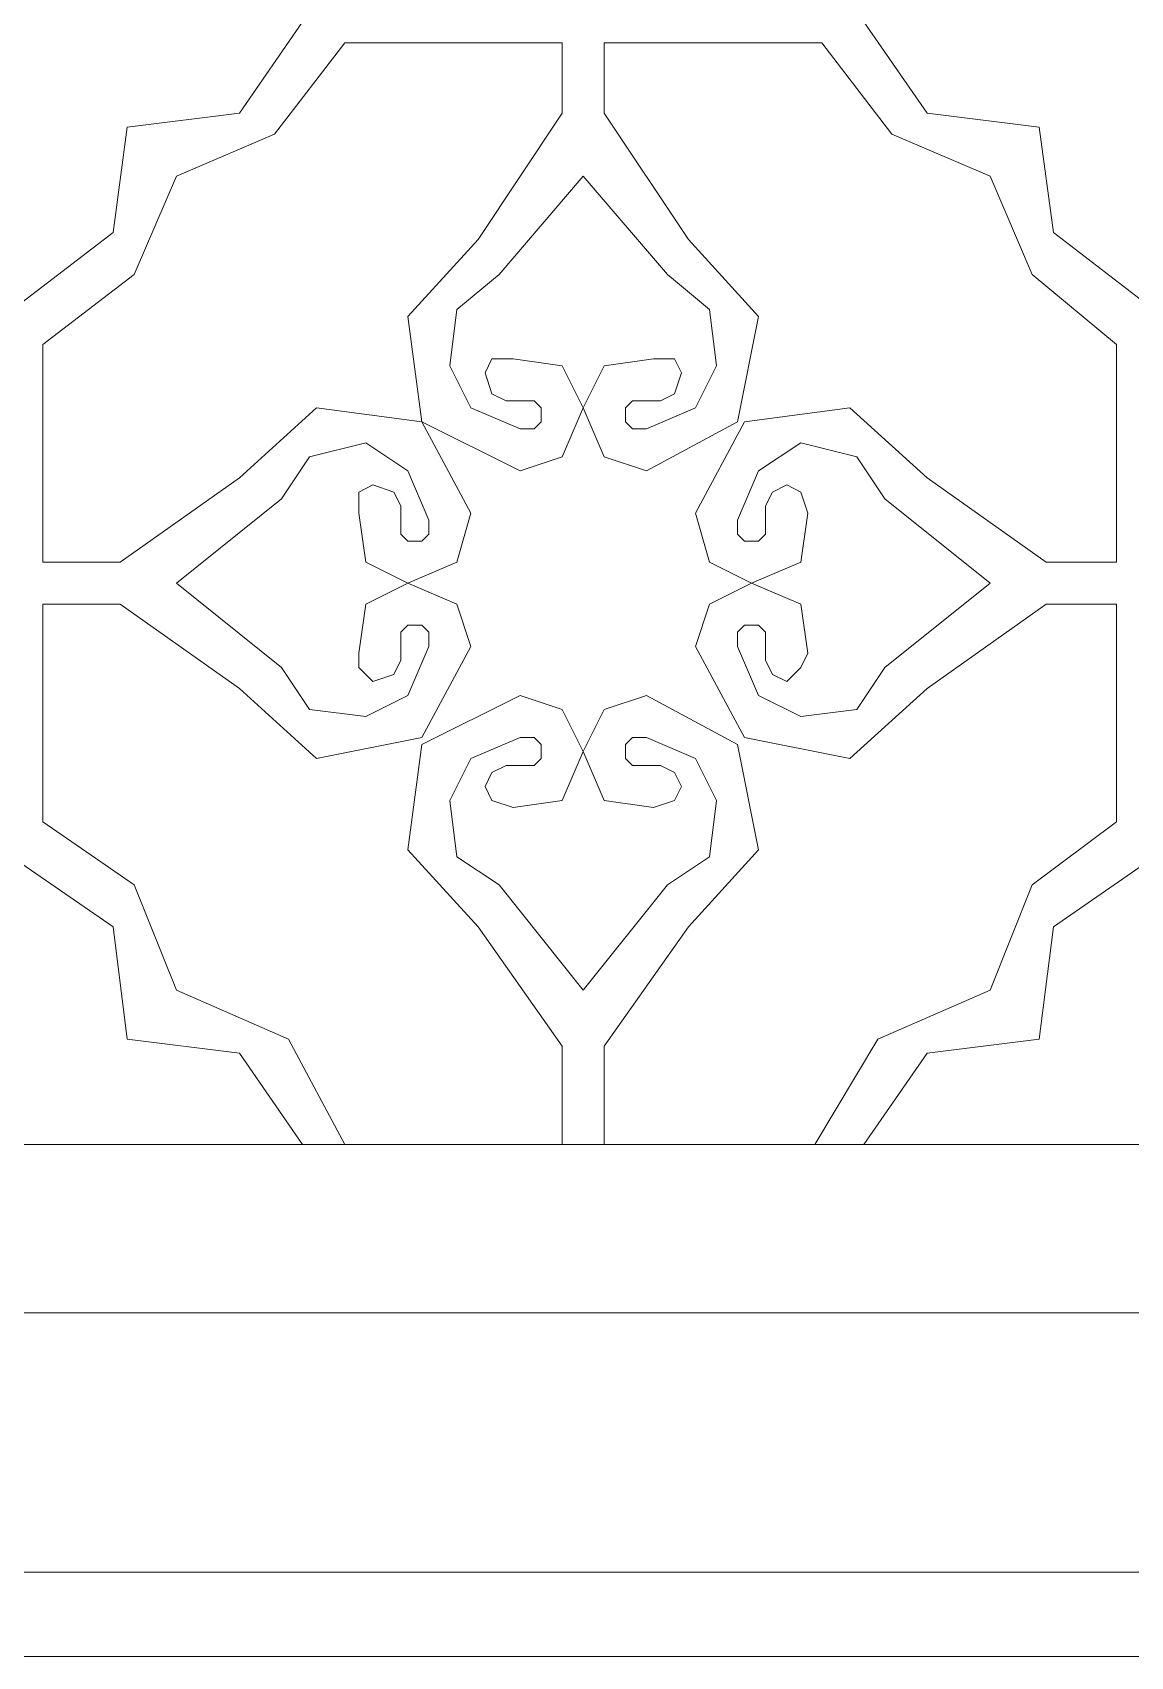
# Model space of a CAD drawing. Header units: centimetres. Extents: x -8.5 to 8.6, y -10.1 to 9.2.
# Drawn here: x -5.328 to -2.123, y -10.092 to -5.351 of the extents above; entities that cross this region are included whole.
import ezdxf

# ---------------------------------------------------------------- set-up
doc = ezdxf.new("R2010")
doc.units = ezdxf.units.CM
doc.header["$MEASUREMENT"] = 0
doc.layers.add('layer 1', color=7, linetype='Continuous')

msp = doc.modelspace()

# ---------------------------------------------------------------- linework, layer by layer
at = {"layer": 'layer 1', "color": 250, "lineweight": 0}
for points, knots in [([(-8.4921, 9.22005), (-8.4921, 9.22005), (8.56713, 9.22005), (8.56713, 9.22005), (8.56713, 9.22005), (8.56713, 9.22005), (8.56713, -10.09188), (8.56713, -10.09188), (8.56713, -10.09188), (8.56713, -10.09188), (-8.4921, -10.09188), (-8.4921, -10.09188), (-8.4921, -10.09188), (-8.4921, -10.09188), (-8.4921, 9.22005), (-8.4921, 9.22005)], [0, 0, 0, 0, 0.25, 0.25, 0.25, 0.25, 0.5, 0.5, 0.5, 0.5, 0.75, 0.75, 0.75, 0.75, 1, 1, 1, 1]), ([(-8.4921, 9.22005), (-8.4921, 9.22005), (8.56713, 9.22005), (8.56713, 9.22005), (8.56713, 9.22005), (8.56713, 9.22005), (8.56713, -10.09188), (8.56713, -10.09188), (8.56713, -10.09188), (8.56713, -10.09188), (-8.4921, -10.09188), (-8.4921, -10.09188), (-8.4921, -10.09188), (-8.4921, -10.09188), (-8.4921, 9.22005), (-8.4921, 9.22005)], [0, 0, 0, 0, 0.25, 0.25, 0.25, 0.25, 0.5, 0.5, 0.5, 0.5, 0.75, 0.75, 0.75, 0.75, 1, 1, 1, 1]), ([(-8.22578, 8.97452), (-8.22578, 8.97452), (8.32133, 8.97452), (8.32133, 8.97452), (8.32133, 8.97452), (8.32133, 8.97452), (8.32133, -9.84608), (8.32133, -9.84608), (8.32133, -9.84608), (8.32133, -9.84608), (-8.22578, -9.84608), (-8.22578, -9.84608), (-8.22578, -9.84608), (-8.22578, -9.84608), (-8.22578, 8.97452), (-8.22578, 8.97452)], [0, 0, 0, 0, 0.25, 0.25, 0.25, 0.25, 0.5, 0.5, 0.5, 0.5, 0.75, 0.75, 0.75, 0.75, 1, 1, 1, 1]), ([(-8.22578, 8.97452), (-8.22578, 8.97452), (8.32133, 8.97452), (8.32133, 8.97452), (8.32133, 8.97452), (8.32133, 8.97452), (8.32133, -9.84608), (8.32133, -9.84608), (8.32133, -9.84608), (8.32133, -9.84608), (-8.22578, -9.84608), (-8.22578, -9.84608), (-8.22578, -9.84608), (-8.22578, -9.84608), (-8.22578, 8.97452), (-8.22578, 8.97452)], [0, 0, 0, 0, 0.25, 0.25, 0.25, 0.25, 0.5, 0.5, 0.5, 0.5, 0.75, 0.75, 0.75, 0.75, 1, 1, 1, 1]), ([(-7.48865, 8.2166), (-7.48865, 8.2166), (7.56368, 8.2166), (7.56368, 8.2166), (7.56368, 8.2166), (7.56368, 8.2166), (7.56368, -9.08816), (7.56368, -9.08816), (7.56368, -9.08816), (7.56368, -9.08816), (-7.48865, -9.08816), (-7.48865, -9.08816), (-7.48865, -9.08816), (-7.48865, -9.08816), (-7.48865, 8.2166), (-7.48865, 8.2166)], [0, 0, 0, 0, 0.25, 0.25, 0.25, 0.25, 0.5, 0.5, 0.5, 0.5, 0.75, 0.75, 0.75, 0.75, 1, 1, 1, 1]), ([(-7.48865, 8.2166), (-7.48865, 8.2166), (7.56368, 8.2166), (7.56368, 8.2166), (7.56368, 8.2166), (7.56368, 8.2166), (7.56368, -9.08816), (7.56368, -9.08816), (7.56368, -9.08816), (7.56368, -9.08816), (-7.48865, -9.08816), (-7.48865, -9.08816), (-7.48865, -9.08816), (-7.48865, -9.08816), (-7.48865, 8.2166), (-7.48865, 8.2166)], [0, 0, 0, 0, 0.25, 0.25, 0.25, 0.25, 0.5, 0.5, 0.5, 0.5, 0.75, 0.75, 0.75, 0.75, 1, 1, 1, 1]), ([(-6.97653, -8.59683), (-6.97653, -8.59683), (-6.97653, 7.72527), (-6.97653, 7.72527), (-6.97653, 7.72527), (-6.97653, 7.72527), (-0.46421, 7.72527), (-0.46421, 7.72527), (-0.46421, 7.72527), (-0.46421, 7.72527), (-0.46421, -8.59683), (-0.46421, -8.59683), (-0.46421, -8.59683), (-0.46421, -8.59683), (-6.97653, -8.59683), (-6.97653, -8.59683)], [0, 0, 0, 0, 0.25, 0.25, 0.25, 0.25, 0.5, 0.5, 0.5, 0.5, 0.75, 0.75, 0.75, 0.75, 1, 1, 1, 1]), ([(-6.97653, -8.59683), (-6.97653, -8.59683), (-6.97653, 7.72527), (-6.97653, 7.72527), (-6.97653, 7.72527), (-6.97653, 7.72527), (-0.46421, 7.72527), (-0.46421, 7.72527), (-0.46421, 7.72527), (-0.46421, 7.72527), (-0.46421, -8.59683), (-0.46421, -8.59683), (-0.46421, -8.59683), (-0.46421, -8.59683), (-6.97653, -8.59683), (-6.97653, -8.59683)], [0, 0, 0, 0, 0.25, 0.25, 0.25, 0.25, 0.5, 0.5, 0.5, 0.5, 0.75, 0.75, 0.75, 0.75, 1, 1, 1, 1]), ([(-5.05146, -5.62726), (-5.05146, -5.62726), (-4.72382, -5.58621), (-4.72382, -5.58621), (-4.72382, -5.58621), (-4.72382, -5.58621), (-4.53961, -5.32015), (-4.53961, -5.32015)], [0, 0, 0, 0, 0.5, 0.5, 0.5, 0.5, 1, 1, 1, 1]), ([(-2.90113, -5.32015), (-2.90113, -5.32015), (-2.71692, -5.58621), (-2.71692, -5.58621), (-2.71692, -5.58621), (-2.71692, -5.58621), (-2.38927, -5.62726), (-2.38927, -5.62726)], [0, 0, 0, 0, 0.5, 0.5, 0.5, 0.5, 1, 1, 1, 1]), ([(-4.25275, -6.77414), (-4.25275, -6.77414), (-4.25275, -6.73309), (-4.25275, -6.73309), (-4.25275, -6.73309), (-4.25275, -6.73309), (-4.27328, -6.6923), (-4.27328, -6.6923), (-4.27328, -6.6923), (-4.27328, -6.6923), (-4.33486, -6.67177), (-4.33486, -6.67177), (-4.33486, -6.67177), (-4.33486, -6.67177), (-4.37565, -6.6923), (-4.37565, -6.6923), (-4.37565, -6.6923), (-4.37565, -6.6923), (-4.37565, -6.75362), (-4.37565, -6.75362), (-4.37565, -6.75362), (-4.37565, -6.75362), (-4.35513, -6.89704), (-4.35513, -6.89704), (-4.35513, -6.89704), (-4.35513, -6.89704), (-4.23223, -6.95836), (-4.23223, -6.95836), (-4.23223, -6.95836), (-4.23223, -6.95836), (-4.08907, -6.89704), (-4.08907, -6.89704), (-4.08907, -6.89704), (-4.08907, -6.89704), (-4.04801, -6.75362), (-4.04801, -6.75362), (-4.04801, -6.75362), (-4.04801, -6.75362), (-4.19144, -6.48729), (-4.19144, -6.48729), (-4.19144, -6.48729), (-4.19144, -6.48729), (-4.49855, -6.4465), (-4.49855, -6.4465), (-4.49855, -6.4465), (-4.49855, -6.4465), (-4.72382, -6.65124), (-4.72382, -6.65124), (-4.72382, -6.65124), (-4.72382, -6.65124), (-5.07199, -6.89704), (-5.07199, -6.89704), (-5.07199, -6.89704), (-5.07199, -6.89704), (-5.29726, -6.89704), (-5.29726, -6.89704), (-5.29726, -6.89704), (-5.29726, -6.89704), (-5.29726, -6.26202), (-5.29726, -6.26202), (-5.29726, -6.26202), (-5.29726, -6.26202), (-5.03094, -6.05728), (-5.03094, -6.05728), (-5.03094, -6.05728), (-5.03094, -6.05728), (-4.90804, -5.77069), (-4.90804, -5.77069), (-4.90804, -5.77069), (-4.90804, -5.77069), (-4.62145, -5.64779), (-4.62145, -5.64779), (-4.62145, -5.64779), (-4.62145, -5.64779), (-4.41671, -5.38147), (-4.41671, -5.38147), (-4.41671, -5.38147), (-4.41671, -5.38147), (-3.78169, -5.38147), (-3.78169, -5.38147), (-3.78169, -5.38147), (-3.78169, -5.38147), (-3.78169, -5.58621), (-3.78169, -5.58621), (-3.78169, -5.58621), (-3.78169, -5.58621), (-4.02748, -5.95491), (-4.02748, -5.95491), (-4.02748, -5.95491), (-4.02748, -5.95491), (-4.23223, -6.18018), (-4.23223, -6.18018), (-4.23223, -6.18018), (-4.23223, -6.18018), (-4.19144, -6.48729), (-4.19144, -6.48729), (-4.19144, -6.48729), (-4.19144, -6.48729), (-3.90459, -6.63072), (-3.90459, -6.63072), (-3.90459, -6.63072), (-3.90459, -6.63072), (-3.78169, -6.58993), (-3.78169, -6.58993), (-3.78169, -6.58993), (-3.78169, -6.58993), (-3.72037, -6.4465), (-3.72037, -6.4465), (-3.72037, -6.4465), (-3.72037, -6.4465), (-3.78169, -6.3236), (-3.78169, -6.3236), (-3.78169, -6.3236), (-3.78169, -6.3236), (-3.92511, -6.30308), (-3.92511, -6.30308), (-3.92511, -6.30308), (-3.92511, -6.30308), (-3.98669, -6.30308), (-3.98669, -6.30308), (-3.98669, -6.30308), (-3.98669, -6.30308), (-4.00696, -6.34413), (-4.00696, -6.34413), (-4.00696, -6.34413), (-4.00696, -6.34413), (-3.98669, -6.40545), (-3.98669, -6.40545), (-3.98669, -6.40545), (-3.98669, -6.40545), (-3.94564, -6.42597), (-3.94564, -6.42597), (-3.94564, -6.42597), (-3.94564, -6.42597), (-3.90459, -6.42597), (-3.90459, -6.42597)], [0, 0, 0, 0, 0.0294118, 0.0294118, 0.0294118, 0.0294118, 0.0588235, 0.0588235, 0.0588235, 0.0588235, 0.0882353, 0.0882353, 0.0882353, 0.0882353, 0.1176471, 0.1176471, 0.1176471, 0.1176471, 0.1470588, 0.1470588, 0.1470588, 0.1470588, 0.1764706, 0.1764706, 0.1764706, 0.1764706, 0.2058824, 0.2058824, 0.2058824, 0.2058824, 0.2352941, 0.2352941, 0.2352941, 0.2352941, 0.2647059, 0.2647059, 0.2647059, 0.2647059, 0.2941176, 0.2941176, 0.2941176, 0.2941176, 0.3235294, 0.3235294, 0.3235294, 0.3235294, 0.3529412, 0.3529412, 0.3529412, 0.3529412, 0.3823529, 0.3823529, 0.3823529, 0.3823529, 0.4117647, 0.4117647, 0.4117647, 0.4117647, 0.4411765, 0.4411765, 0.4411765, 0.4411765, 0.4705882, 0.4705882, 0.4705882, 0.4705882, 0.5, 0.5, 0.5, 0.5, 0.5294118, 0.5294118, 0.5294118, 0.5294118, 0.5588235, 0.5588235, 0.5588235, 0.5588235, 0.5882353, 0.5882353, 0.5882353, 0.5882353, 0.6176471, 0.6176471, 0.6176471, 0.6176471, 0.6470588, 0.6470588, 0.6470588, 0.6470588, 0.6764706, 0.6764706, 0.6764706, 0.6764706, 0.7058824, 0.7058824, 0.7058824, 0.7058824, 0.7352941, 0.7352941, 0.7352941, 0.7352941, 0.7647059, 0.7647059, 0.7647059, 0.7647059, 0.7941176, 0.7941176, 0.7941176, 0.7941176, 0.8235294, 0.8235294, 0.8235294, 0.8235294, 0.8529412, 0.8529412, 0.8529412, 0.8529412, 0.8823529, 0.8823529, 0.8823529, 0.8823529, 0.9117647, 0.9117647, 0.9117647, 0.9117647, 0.9411765, 0.9411765, 0.9411765, 0.9411765, 0.9705882, 0.9705882, 0.9705882, 0.9705882, 1, 1, 1, 1]), ([(-3.53615, -6.42597), (-3.53615, -6.42597), (-3.4951, -6.42597), (-3.4951, -6.42597), (-3.4951, -6.42597), (-3.4951, -6.42597), (-3.45405, -6.40545), (-3.45405, -6.40545), (-3.45405, -6.40545), (-3.45405, -6.40545), (-3.43378, -6.34413), (-3.43378, -6.34413), (-3.43378, -6.34413), (-3.43378, -6.34413), (-3.45405, -6.30308), (-3.45405, -6.30308), (-3.45405, -6.30308), (-3.45405, -6.30308), (-3.51563, -6.30308), (-3.51563, -6.30308), (-3.51563, -6.30308), (-3.51563, -6.30308), (-3.65905, -6.3236), (-3.65905, -6.3236), (-3.65905, -6.3236), (-3.65905, -6.3236), (-3.72037, -6.4465), (-3.72037, -6.4465), (-3.72037, -6.4465), (-3.72037, -6.4465), (-3.65905, -6.58993), (-3.65905, -6.58993), (-3.65905, -6.58993), (-3.65905, -6.58993), (-3.53615, -6.63072), (-3.53615, -6.63072), (-3.53615, -6.63072), (-3.53615, -6.63072), (-3.26983, -6.48729), (-3.26983, -6.48729), (-3.26983, -6.48729), (-3.26983, -6.48729), (-3.20851, -6.18018), (-3.20851, -6.18018), (-3.20851, -6.18018), (-3.20851, -6.18018), (-3.41325, -5.95491), (-3.41325, -5.95491), (-3.41325, -5.95491), (-3.41325, -5.95491), (-3.65905, -5.58621), (-3.65905, -5.58621), (-3.65905, -5.58621), (-3.65905, -5.58621), (-3.65905, -5.38147), (-3.65905, -5.38147), (-3.65905, -5.38147), (-3.65905, -5.38147), (-3.02403, -5.38147), (-3.02403, -5.38147), (-3.02403, -5.38147), (-3.02403, -5.38147), (-2.81929, -5.64779), (-2.81929, -5.64779), (-2.81929, -5.64779), (-2.81929, -5.64779), (-2.5327, -5.77069), (-2.5327, -5.77069), (-2.5327, -5.77069), (-2.5327, -5.77069), (-2.4098, -6.05728), (-2.4098, -6.05728), (-2.4098, -6.05728), (-2.4098, -6.05728), (-2.164, -6.26202), (-2.164, -6.26202), (-2.164, -6.26202), (-2.164, -6.26202), (-2.164, -6.89704), (-2.164, -6.89704), (-2.164, -6.89704), (-2.164, -6.89704), (-2.36875, -6.89704), (-2.36875, -6.89704), (-2.36875, -6.89704), (-2.36875, -6.89704), (-2.71692, -6.65124), (-2.71692, -6.65124), (-2.71692, -6.65124), (-2.71692, -6.65124), (-2.94219, -6.4465), (-2.94219, -6.4465), (-2.94219, -6.4465), (-2.94219, -6.4465), (-3.2493, -6.48729), (-3.2493, -6.48729), (-3.2493, -6.48729), (-3.2493, -6.48729), (-3.39273, -6.75362), (-3.39273, -6.75362), (-3.39273, -6.75362), (-3.39273, -6.75362), (-3.35167, -6.89704), (-3.35167, -6.89704), (-3.35167, -6.89704), (-3.35167, -6.89704), (-3.22877, -6.95836), (-3.22877, -6.95836), (-3.22877, -6.95836), (-3.22877, -6.95836), (-3.08561, -6.89704), (-3.08561, -6.89704), (-3.08561, -6.89704), (-3.08561, -6.89704), (-3.06509, -6.75362), (-3.06509, -6.75362), (-3.06509, -6.75362), (-3.06509, -6.75362), (-3.08561, -6.6923), (-3.08561, -6.6923), (-3.08561, -6.6923), (-3.08561, -6.6923), (-3.1264, -6.67177), (-3.1264, -6.67177), (-3.1264, -6.67177), (-3.1264, -6.67177), (-3.16746, -6.6923), (-3.16746, -6.6923), (-3.16746, -6.6923), (-3.16746, -6.6923), (-3.18798, -6.73309), (-3.18798, -6.73309), (-3.18798, -6.73309), (-3.18798, -6.73309), (-3.18798, -6.77414), (-3.18798, -6.77414)], [0, 0, 0, 0, 0.0294118, 0.0294118, 0.0294118, 0.0294118, 0.0588235, 0.0588235, 0.0588235, 0.0588235, 0.0882353, 0.0882353, 0.0882353, 0.0882353, 0.1176471, 0.1176471, 0.1176471, 0.1176471, 0.1470588, 0.1470588, 0.1470588, 0.1470588, 0.1764706, 0.1764706, 0.1764706, 0.1764706, 0.2058824, 0.2058824, 0.2058824, 0.2058824, 0.2352941, 0.2352941, 0.2352941, 0.2352941, 0.2647059, 0.2647059, 0.2647059, 0.2647059, 0.2941176, 0.2941176, 0.2941176, 0.2941176, 0.3235294, 0.3235294, 0.3235294, 0.3235294, 0.3529412, 0.3529412, 0.3529412, 0.3529412, 0.3823529, 0.3823529, 0.3823529, 0.3823529, 0.4117647, 0.4117647, 0.4117647, 0.4117647, 0.4411765, 0.4411765, 0.4411765, 0.4411765, 0.4705882, 0.4705882, 0.4705882, 0.4705882, 0.5, 0.5, 0.5, 0.5, 0.5294118, 0.5294118, 0.5294118, 0.5294118, 0.5588235, 0.5588235, 0.5588235, 0.5588235, 0.5882353, 0.5882353, 0.5882353, 0.5882353, 0.6176471, 0.6176471, 0.6176471, 0.6176471, 0.6470588, 0.6470588, 0.6470588, 0.6470588, 0.6764706, 0.6764706, 0.6764706, 0.6764706, 0.7058824, 0.7058824, 0.7058824, 0.7058824, 0.7352941, 0.7352941, 0.7352941, 0.7352941, 0.7647059, 0.7647059, 0.7647059, 0.7647059, 0.7941176, 0.7941176, 0.7941176, 0.7941176, 0.8235294, 0.8235294, 0.8235294, 0.8235294, 0.8529412, 0.8529412, 0.8529412, 0.8529412, 0.8823529, 0.8823529, 0.8823529, 0.8823529, 0.9117647, 0.9117647, 0.9117647, 0.9117647, 0.9411765, 0.9411765, 0.9411765, 0.9411765, 0.9705882, 0.9705882, 0.9705882, 0.9705882, 1, 1, 1, 1]), ([(-5.35858, -6.13939), (-5.35858, -6.13939), (-5.09252, -5.93438), (-5.09252, -5.93438), (-5.09252, -5.93438), (-5.09252, -5.93438), (-5.05146, -5.62726), (-5.05146, -5.62726)], [0, 0, 0, 0, 0.5, 0.5, 0.5, 0.5, 1, 1, 1, 1]), ([(-2.38927, -5.62726), (-2.38927, -5.62726), (-2.34822, -5.93438), (-2.34822, -5.93438), (-2.34822, -5.93438), (-2.34822, -5.93438), (-2.0819, -6.13939), (-2.0819, -6.13939)], [0, 0, 0, 0, 0.5, 0.5, 0.5, 0.5, 1, 1, 1, 1]), ([(-3.96617, -6.05728), (-3.96617, -6.05728), (-3.72037, -5.77069), (-3.72037, -5.77069), (-3.72037, -5.77069), (-3.72037, -5.77069), (-3.47457, -6.05728), (-3.47457, -6.05728)], [0, 0, 0, 0, 0.5, 0.5, 0.5, 0.5, 1, 1, 1, 1]), ([(-3.96617, -6.05728), (-3.96617, -6.05728), (-4.08907, -6.15965), (-4.08907, -6.15965), (-4.08907, -6.15965), (-4.08907, -6.15965), (-4.10959, -6.3236), (-4.10959, -6.3236), (-4.10959, -6.3236), (-4.10959, -6.3236), (-4.04801, -6.4465), (-4.04801, -6.4465), (-4.04801, -6.4465), (-4.04801, -6.4465), (-3.90459, -6.50782), (-3.90459, -6.50782)], [0, 0, 0, 0, 0.25, 0.25, 0.25, 0.25, 0.5, 0.5, 0.5, 0.5, 0.75, 0.75, 0.75, 0.75, 1, 1, 1, 1]), ([(-3.53615, -6.50782), (-3.53615, -6.50782), (-3.39273, -6.4465), (-3.39273, -6.4465), (-3.39273, -6.4465), (-3.39273, -6.4465), (-3.33115, -6.3236), (-3.33115, -6.3236), (-3.33115, -6.3236), (-3.33115, -6.3236), (-3.35167, -6.15965), (-3.35167, -6.15965), (-3.35167, -6.15965), (-3.35167, -6.15965), (-3.47457, -6.05728), (-3.47457, -6.05728)], [0, 0, 0, 0, 0.25, 0.25, 0.25, 0.25, 0.5, 0.5, 0.5, 0.5, 0.75, 0.75, 0.75, 0.75, 1, 1, 1, 1]), ([(-3.90459, -6.50782), (-3.90459, -6.50782), (-3.8638, -6.50782), (-3.8638, -6.50782), (-3.8638, -6.50782), (-3.8638, -6.50782), (-3.84327, -6.48729), (-3.84327, -6.48729), (-3.84327, -6.48729), (-3.84327, -6.48729), (-3.84327, -6.4465), (-3.84327, -6.4465), (-3.84327, -6.4465), (-3.84327, -6.4465), (-3.8638, -6.42597), (-3.8638, -6.42597), (-3.8638, -6.42597), (-3.8638, -6.42597), (-3.90459, -6.42597), (-3.90459, -6.42597)], [0, 0, 0, 0, 0.2, 0.2, 0.2, 0.2, 0.4, 0.4, 0.4, 0.4, 0.6, 0.6, 0.6, 0.6, 0.8, 0.8, 0.8, 0.8, 1, 1, 1, 1]), ([(-3.53615, -6.42597), (-3.53615, -6.42597), (-3.57694, -6.42597), (-3.57694, -6.42597), (-3.57694, -6.42597), (-3.57694, -6.42597), (-3.59747, -6.4465), (-3.59747, -6.4465), (-3.59747, -6.4465), (-3.59747, -6.4465), (-3.59747, -6.48729), (-3.59747, -6.48729), (-3.59747, -6.48729), (-3.59747, -6.48729), (-3.57694, -6.50782), (-3.57694, -6.50782), (-3.57694, -6.50782), (-3.57694, -6.50782), (-3.53615, -6.50782), (-3.53615, -6.50782)], [0, 0, 0, 0, 0.2, 0.2, 0.2, 0.2, 0.4, 0.4, 0.4, 0.4, 0.6, 0.6, 0.6, 0.6, 0.8, 0.8, 0.8, 0.8, 1, 1, 1, 1]), ([(-4.17091, -6.77414), (-4.17091, -6.77414), (-4.23223, -6.63072), (-4.23223, -6.63072), (-4.23223, -6.63072), (-4.23223, -6.63072), (-4.35513, -6.54887), (-4.35513, -6.54887), (-4.35513, -6.54887), (-4.35513, -6.54887), (-4.51908, -6.58993), (-4.51908, -6.58993), (-4.51908, -6.58993), (-4.51908, -6.58993), (-4.60092, -6.71256), (-4.60092, -6.71256)], [0, 0, 0, 0, 0.25, 0.25, 0.25, 0.25, 0.5, 0.5, 0.5, 0.5, 0.75, 0.75, 0.75, 0.75, 1, 1, 1, 1]), ([(-2.83981, -6.71256), (-2.83981, -6.71256), (-2.92166, -6.58993), (-2.92166, -6.58993), (-2.92166, -6.58993), (-2.92166, -6.58993), (-3.08561, -6.54887), (-3.08561, -6.54887), (-3.08561, -6.54887), (-3.08561, -6.54887), (-3.20851, -6.63072), (-3.20851, -6.63072), (-3.20851, -6.63072), (-3.20851, -6.63072), (-3.26983, -6.77414), (-3.26983, -6.77414)], [0, 0, 0, 0, 0.25, 0.25, 0.25, 0.25, 0.5, 0.5, 0.5, 0.5, 0.75, 0.75, 0.75, 0.75, 1, 1, 1, 1]), ([(-4.60092, -7.20416), (-4.60092, -7.20416), (-4.90804, -6.95836), (-4.90804, -6.95836), (-4.90804, -6.95836), (-4.90804, -6.95836), (-4.60092, -6.71256), (-4.60092, -6.71256)], [0, 0, 0, 0, 0.5, 0.5, 0.5, 0.5, 1, 1, 1, 1]), ([(-2.83981, -6.71256), (-2.83981, -6.71256), (-2.5327, -6.95836), (-2.5327, -6.95836), (-2.5327, -6.95836), (-2.5327, -6.95836), (-2.83981, -7.20416), (-2.83981, -7.20416)], [0, 0, 0, 0, 0.5, 0.5, 0.5, 0.5, 1, 1, 1, 1]), ([(-4.25275, -6.77414), (-4.25275, -6.77414), (-4.25275, -6.8152), (-4.25275, -6.8152), (-4.25275, -6.8152), (-4.25275, -6.8152), (-4.23223, -6.83546), (-4.23223, -6.83546), (-4.23223, -6.83546), (-4.23223, -6.83546), (-4.19144, -6.83546), (-4.19144, -6.83546), (-4.19144, -6.83546), (-4.19144, -6.83546), (-4.17091, -6.8152), (-4.17091, -6.8152), (-4.17091, -6.8152), (-4.17091, -6.8152), (-4.17091, -6.77414), (-4.17091, -6.77414)], [0, 0, 0, 0, 0.2, 0.2, 0.2, 0.2, 0.4, 0.4, 0.4, 0.4, 0.6, 0.6, 0.6, 0.6, 0.8, 0.8, 0.8, 0.8, 1, 1, 1, 1]), ([(-3.26983, -6.77414), (-3.26983, -6.77414), (-3.26983, -6.8152), (-3.26983, -6.8152), (-3.26983, -6.8152), (-3.26983, -6.8152), (-3.2493, -6.83546), (-3.2493, -6.83546), (-3.2493, -6.83546), (-3.2493, -6.83546), (-3.20851, -6.83546), (-3.20851, -6.83546), (-3.20851, -6.83546), (-3.20851, -6.83546), (-3.18798, -6.8152), (-3.18798, -6.8152), (-3.18798, -6.8152), (-3.18798, -6.8152), (-3.18798, -6.77414), (-3.18798, -6.77414)], [0, 0, 0, 0, 0.2, 0.2, 0.2, 0.2, 0.4, 0.4, 0.4, 0.4, 0.6, 0.6, 0.6, 0.6, 0.8, 0.8, 0.8, 0.8, 1, 1, 1, 1]), ([(-4.41671, -8.59683), (-4.41671, -8.59683), (-4.5804, -8.28945), (-4.5804, -8.28945), (-4.5804, -8.28945), (-4.5804, -8.28945), (-4.90804, -8.14629), (-4.90804, -8.14629), (-4.90804, -8.14629), (-4.90804, -8.14629), (-5.03094, -7.83891), (-5.03094, -7.83891), (-5.03094, -7.83891), (-5.03094, -7.83891), (-5.29726, -7.6547), (-5.29726, -7.6547), (-5.29726, -7.6547), (-5.29726, -7.6547), (-5.29726, -7.01994), (-5.29726, -7.01994), (-5.29726, -7.01994), (-5.29726, -7.01994), (-5.07199, -7.01994), (-5.07199, -7.01994), (-5.07199, -7.01994), (-5.07199, -7.01994), (-4.72382, -7.26574), (-4.72382, -7.26574), (-4.72382, -7.26574), (-4.72382, -7.26574), (-4.49855, -7.47048), (-4.49855, -7.47048), (-4.49855, -7.47048), (-4.49855, -7.47048), (-4.19144, -7.4089), (-4.19144, -7.4089), (-4.19144, -7.4089), (-4.19144, -7.4089), (-4.04801, -7.14284), (-4.04801, -7.14284), (-4.04801, -7.14284), (-4.04801, -7.14284), (-4.08907, -7.01994), (-4.08907, -7.01994), (-4.08907, -7.01994), (-4.08907, -7.01994), (-4.23223, -6.95836), (-4.23223, -6.95836), (-4.23223, -6.95836), (-4.23223, -6.95836), (-4.35513, -7.01994), (-4.35513, -7.01994), (-4.35513, -7.01994), (-4.35513, -7.01994), (-4.37565, -7.1631), (-4.37565, -7.1631), (-4.37565, -7.1631), (-4.37565, -7.1631), (-4.37565, -7.20416), (-4.37565, -7.20416), (-4.37565, -7.20416), (-4.37565, -7.20416), (-4.33486, -7.24521), (-4.33486, -7.24521), (-4.33486, -7.24521), (-4.33486, -7.24521), (-4.27328, -7.22468), (-4.27328, -7.22468), (-4.27328, -7.22468), (-4.27328, -7.22468), (-4.25275, -7.18363), (-4.25275, -7.18363), (-4.25275, -7.18363), (-4.25275, -7.18363), (-4.25275, -7.14284), (-4.25275, -7.14284)], [0, 0, 0, 0, 0.0526316, 0.0526316, 0.0526316, 0.0526316, 0.1052632, 0.1052632, 0.1052632, 0.1052632, 0.1578947, 0.1578947, 0.1578947, 0.1578947, 0.2105263, 0.2105263, 0.2105263, 0.2105263, 0.2631579, 0.2631579, 0.2631579, 0.2631579, 0.3157895, 0.3157895, 0.3157895, 0.3157895, 0.3684211, 0.3684211, 0.3684211, 0.3684211, 0.4210526, 0.4210526, 0.4210526, 0.4210526, 0.4736842, 0.4736842, 0.4736842, 0.4736842, 0.5263158, 0.5263158, 0.5263158, 0.5263158, 0.5789474, 0.5789474, 0.5789474, 0.5789474, 0.6315789, 0.6315789, 0.6315789, 0.6315789, 0.6842105, 0.6842105, 0.6842105, 0.6842105, 0.7368421, 0.7368421, 0.7368421, 0.7368421, 0.7894737, 0.7894737, 0.7894737, 0.7894737, 0.8421053, 0.8421053, 0.8421053, 0.8421053, 0.8947368, 0.8947368, 0.8947368, 0.8947368, 0.9473684, 0.9473684, 0.9473684, 0.9473684, 1, 1, 1, 1]), ([(-3.18798, -7.14284), (-3.18798, -7.14284), (-3.18798, -7.18363), (-3.18798, -7.18363), (-3.18798, -7.18363), (-3.18798, -7.18363), (-3.16746, -7.22468), (-3.16746, -7.22468), (-3.16746, -7.22468), (-3.16746, -7.22468), (-3.1264, -7.24521), (-3.1264, -7.24521), (-3.1264, -7.24521), (-3.1264, -7.24521), (-3.08561, -7.20416), (-3.08561, -7.20416), (-3.08561, -7.20416), (-3.08561, -7.20416), (-3.06509, -7.1631), (-3.06509, -7.1631), (-3.06509, -7.1631), (-3.06509, -7.1631), (-3.08561, -7.01994), (-3.08561, -7.01994), (-3.08561, -7.01994), (-3.08561, -7.01994), (-3.22877, -6.95836), (-3.22877, -6.95836), (-3.22877, -6.95836), (-3.22877, -6.95836), (-3.35167, -7.01994), (-3.35167, -7.01994), (-3.35167, -7.01994), (-3.35167, -7.01994), (-3.39273, -7.14284), (-3.39273, -7.14284), (-3.39273, -7.14284), (-3.39273, -7.14284), (-3.2493, -7.4089), (-3.2493, -7.4089), (-3.2493, -7.4089), (-3.2493, -7.4089), (-2.94219, -7.47048), (-2.94219, -7.47048), (-2.94219, -7.47048), (-2.94219, -7.47048), (-2.71692, -7.26574), (-2.71692, -7.26574), (-2.71692, -7.26574), (-2.71692, -7.26574), (-2.36875, -7.01994), (-2.36875, -7.01994), (-2.36875, -7.01994), (-2.36875, -7.01994), (-2.164, -7.01994), (-2.164, -7.01994), (-2.164, -7.01994), (-2.164, -7.01994), (-2.164, -7.6547), (-2.164, -7.6547), (-2.164, -7.6547), (-2.164, -7.6547), (-2.4098, -7.83891), (-2.4098, -7.83891), (-2.4098, -7.83891), (-2.4098, -7.83891), (-2.5327, -8.14629), (-2.5327, -8.14629), (-2.5327, -8.14629), (-2.5327, -8.14629), (-2.86034, -8.28945), (-2.86034, -8.28945), (-2.86034, -8.28945), (-2.86034, -8.28945), (-3.04456, -8.59683), (-3.04456, -8.59683)], [0, 0, 0, 0, 0.0526316, 0.0526316, 0.0526316, 0.0526316, 0.1052632, 0.1052632, 0.1052632, 0.1052632, 0.1578947, 0.1578947, 0.1578947, 0.1578947, 0.2105263, 0.2105263, 0.2105263, 0.2105263, 0.2631579, 0.2631579, 0.2631579, 0.2631579, 0.3157895, 0.3157895, 0.3157895, 0.3157895, 0.3684211, 0.3684211, 0.3684211, 0.3684211, 0.4210526, 0.4210526, 0.4210526, 0.4210526, 0.4736842, 0.4736842, 0.4736842, 0.4736842, 0.5263158, 0.5263158, 0.5263158, 0.5263158, 0.5789474, 0.5789474, 0.5789474, 0.5789474, 0.6315789, 0.6315789, 0.6315789, 0.6315789, 0.6842105, 0.6842105, 0.6842105, 0.6842105, 0.7368421, 0.7368421, 0.7368421, 0.7368421, 0.7894737, 0.7894737, 0.7894737, 0.7894737, 0.8421053, 0.8421053, 0.8421053, 0.8421053, 0.8947368, 0.8947368, 0.8947368, 0.8947368, 0.9473684, 0.9473684, 0.9473684, 0.9473684, 1, 1, 1, 1]), ([(-4.17091, -7.14284), (-4.17091, -7.14284), (-4.17091, -7.10179), (-4.17091, -7.10179), (-4.17091, -7.10179), (-4.17091, -7.10179), (-4.19144, -7.08126), (-4.19144, -7.08126), (-4.19144, -7.08126), (-4.19144, -7.08126), (-4.23223, -7.08126), (-4.23223, -7.08126), (-4.23223, -7.08126), (-4.23223, -7.08126), (-4.25275, -7.10179), (-4.25275, -7.10179), (-4.25275, -7.10179), (-4.25275, -7.10179), (-4.25275, -7.14284), (-4.25275, -7.14284)], [0, 0, 0, 0, 0.2, 0.2, 0.2, 0.2, 0.4, 0.4, 0.4, 0.4, 0.6, 0.6, 0.6, 0.6, 0.8, 0.8, 0.8, 0.8, 1, 1, 1, 1]), ([(-3.18798, -7.14284), (-3.18798, -7.14284), (-3.18798, -7.10179), (-3.18798, -7.10179), (-3.18798, -7.10179), (-3.18798, -7.10179), (-3.20851, -7.08126), (-3.20851, -7.08126), (-3.20851, -7.08126), (-3.20851, -7.08126), (-3.2493, -7.08126), (-3.2493, -7.08126), (-3.2493, -7.08126), (-3.2493, -7.08126), (-3.26983, -7.10179), (-3.26983, -7.10179), (-3.26983, -7.10179), (-3.26983, -7.10179), (-3.26983, -7.14284), (-3.26983, -7.14284)], [0, 0, 0, 0, 0.2, 0.2, 0.2, 0.2, 0.4, 0.4, 0.4, 0.4, 0.6, 0.6, 0.6, 0.6, 0.8, 0.8, 0.8, 0.8, 1, 1, 1, 1]), ([(-4.60092, -7.20416), (-4.60092, -7.20416), (-4.51908, -7.32706), (-4.51908, -7.32706), (-4.51908, -7.32706), (-4.51908, -7.32706), (-4.35513, -7.34758), (-4.35513, -7.34758), (-4.35513, -7.34758), (-4.35513, -7.34758), (-4.23223, -7.286), (-4.23223, -7.286), (-4.23223, -7.286), (-4.23223, -7.286), (-4.17091, -7.14284), (-4.17091, -7.14284)], [0, 0, 0, 0, 0.25, 0.25, 0.25, 0.25, 0.5, 0.5, 0.5, 0.5, 0.75, 0.75, 0.75, 0.75, 1, 1, 1, 1]), ([(-3.26983, -7.14284), (-3.26983, -7.14284), (-3.20851, -7.286), (-3.20851, -7.286), (-3.20851, -7.286), (-3.20851, -7.286), (-3.08561, -7.34758), (-3.08561, -7.34758), (-3.08561, -7.34758), (-3.08561, -7.34758), (-2.92166, -7.32706), (-2.92166, -7.32706), (-2.92166, -7.32706), (-2.92166, -7.32706), (-2.83981, -7.20416), (-2.83981, -7.20416)], [0, 0, 0, 0, 0.25, 0.25, 0.25, 0.25, 0.5, 0.5, 0.5, 0.5, 0.75, 0.75, 0.75, 0.75, 1, 1, 1, 1]), ([(-3.90459, -7.49101), (-3.90459, -7.49101), (-3.94564, -7.49101), (-3.94564, -7.49101), (-3.94564, -7.49101), (-3.94564, -7.49101), (-3.98669, -7.51127), (-3.98669, -7.51127), (-3.98669, -7.51127), (-3.98669, -7.51127), (-4.00696, -7.55233), (-4.00696, -7.55233), (-4.00696, -7.55233), (-4.00696, -7.55233), (-3.98669, -7.59338), (-3.98669, -7.59338), (-3.98669, -7.59338), (-3.98669, -7.59338), (-3.92511, -7.61364), (-3.92511, -7.61364), (-3.92511, -7.61364), (-3.92511, -7.61364), (-3.78169, -7.59338), (-3.78169, -7.59338), (-3.78169, -7.59338), (-3.78169, -7.59338), (-3.72037, -7.44995), (-3.72037, -7.44995), (-3.72037, -7.44995), (-3.72037, -7.44995), (-3.78169, -7.32706), (-3.78169, -7.32706), (-3.78169, -7.32706), (-3.78169, -7.32706), (-3.90459, -7.286), (-3.90459, -7.286), (-3.90459, -7.286), (-3.90459, -7.286), (-4.19144, -7.42943), (-4.19144, -7.42943), (-4.19144, -7.42943), (-4.19144, -7.42943), (-4.23223, -7.73654), (-4.23223, -7.73654), (-4.23223, -7.73654), (-4.23223, -7.73654), (-4.02748, -7.96181), (-4.02748, -7.96181), (-4.02748, -7.96181), (-4.02748, -7.96181), (-3.78169, -8.30998), (-3.78169, -8.30998), (-3.78169, -8.30998), (-3.78169, -8.30998), (-3.78169, -8.59683), (-3.78169, -8.59683)], [0, 0, 0, 0, 0.0714286, 0.0714286, 0.0714286, 0.0714286, 0.1428571, 0.1428571, 0.1428571, 0.1428571, 0.2142857, 0.2142857, 0.2142857, 0.2142857, 0.2857143, 0.2857143, 0.2857143, 0.2857143, 0.3571429, 0.3571429, 0.3571429, 0.3571429, 0.4285714, 0.4285714, 0.4285714, 0.4285714, 0.5, 0.5, 0.5, 0.5, 0.5714286, 0.5714286, 0.5714286, 0.5714286, 0.6428571, 0.6428571, 0.6428571, 0.6428571, 0.7142857, 0.7142857, 0.7142857, 0.7142857, 0.7857143, 0.7857143, 0.7857143, 0.7857143, 0.8571429, 0.8571429, 0.8571429, 0.8571429, 0.9285714, 0.9285714, 0.9285714, 0.9285714, 1, 1, 1, 1]), ([(-3.65905, -8.59683), (-3.65905, -8.59683), (-3.65905, -8.30998), (-3.65905, -8.30998), (-3.65905, -8.30998), (-3.65905, -8.30998), (-3.41325, -7.96181), (-3.41325, -7.96181), (-3.41325, -7.96181), (-3.41325, -7.96181), (-3.20851, -7.73654), (-3.20851, -7.73654), (-3.20851, -7.73654), (-3.20851, -7.73654), (-3.26983, -7.42943), (-3.26983, -7.42943), (-3.26983, -7.42943), (-3.26983, -7.42943), (-3.53615, -7.286), (-3.53615, -7.286), (-3.53615, -7.286), (-3.53615, -7.286), (-3.65905, -7.32706), (-3.65905, -7.32706), (-3.65905, -7.32706), (-3.65905, -7.32706), (-3.72037, -7.44995), (-3.72037, -7.44995), (-3.72037, -7.44995), (-3.72037, -7.44995), (-3.65905, -7.59338), (-3.65905, -7.59338), (-3.65905, -7.59338), (-3.65905, -7.59338), (-3.51563, -7.61364), (-3.51563, -7.61364), (-3.51563, -7.61364), (-3.51563, -7.61364), (-3.45405, -7.59338), (-3.45405, -7.59338), (-3.45405, -7.59338), (-3.45405, -7.59338), (-3.43378, -7.55233), (-3.43378, -7.55233), (-3.43378, -7.55233), (-3.43378, -7.55233), (-3.45405, -7.51127), (-3.45405, -7.51127), (-3.45405, -7.51127), (-3.45405, -7.51127), (-3.4951, -7.49101), (-3.4951, -7.49101), (-3.4951, -7.49101), (-3.4951, -7.49101), (-3.53615, -7.49101), (-3.53615, -7.49101)], [0, 0, 0, 0, 0.0714286, 0.0714286, 0.0714286, 0.0714286, 0.1428571, 0.1428571, 0.1428571, 0.1428571, 0.2142857, 0.2142857, 0.2142857, 0.2142857, 0.2857143, 0.2857143, 0.2857143, 0.2857143, 0.3571429, 0.3571429, 0.3571429, 0.3571429, 0.4285714, 0.4285714, 0.4285714, 0.4285714, 0.5, 0.5, 0.5, 0.5, 0.5714286, 0.5714286, 0.5714286, 0.5714286, 0.6428571, 0.6428571, 0.6428571, 0.6428571, 0.7142857, 0.7142857, 0.7142857, 0.7142857, 0.7857143, 0.7857143, 0.7857143, 0.7857143, 0.8571429, 0.8571429, 0.8571429, 0.8571429, 0.9285714, 0.9285714, 0.9285714, 0.9285714, 1, 1, 1, 1]), ([(-3.90459, -7.4089), (-3.90459, -7.4089), (-4.04801, -7.47048), (-4.04801, -7.47048), (-4.04801, -7.47048), (-4.04801, -7.47048), (-4.10959, -7.59338), (-4.10959, -7.59338), (-4.10959, -7.59338), (-4.10959, -7.59338), (-4.08907, -7.75707), (-4.08907, -7.75707), (-4.08907, -7.75707), (-4.08907, -7.75707), (-3.96617, -7.83891), (-3.96617, -7.83891)], [0, 0, 0, 0, 0.25, 0.25, 0.25, 0.25, 0.5, 0.5, 0.5, 0.5, 0.75, 0.75, 0.75, 0.75, 1, 1, 1, 1]), ([(-3.90459, -7.49101), (-3.90459, -7.49101), (-3.8638, -7.49101), (-3.8638, -7.49101), (-3.8638, -7.49101), (-3.8638, -7.49101), (-3.84327, -7.47048), (-3.84327, -7.47048), (-3.84327, -7.47048), (-3.84327, -7.47048), (-3.84327, -7.42943), (-3.84327, -7.42943), (-3.84327, -7.42943), (-3.84327, -7.42943), (-3.8638, -7.4089), (-3.8638, -7.4089), (-3.8638, -7.4089), (-3.8638, -7.4089), (-3.90459, -7.4089), (-3.90459, -7.4089)], [0, 0, 0, 0, 0.2, 0.2, 0.2, 0.2, 0.4, 0.4, 0.4, 0.4, 0.6, 0.6, 0.6, 0.6, 0.8, 0.8, 0.8, 0.8, 1, 1, 1, 1]), ([(-3.53615, -7.4089), (-3.53615, -7.4089), (-3.57694, -7.4089), (-3.57694, -7.4089), (-3.57694, -7.4089), (-3.57694, -7.4089), (-3.59747, -7.42943), (-3.59747, -7.42943), (-3.59747, -7.42943), (-3.59747, -7.42943), (-3.59747, -7.47048), (-3.59747, -7.47048), (-3.59747, -7.47048), (-3.59747, -7.47048), (-3.57694, -7.49101), (-3.57694, -7.49101), (-3.57694, -7.49101), (-3.57694, -7.49101), (-3.53615, -7.49101), (-3.53615, -7.49101)], [0, 0, 0, 0, 0.2, 0.2, 0.2, 0.2, 0.4, 0.4, 0.4, 0.4, 0.6, 0.6, 0.6, 0.6, 0.8, 0.8, 0.8, 0.8, 1, 1, 1, 1]), ([(-3.47457, -7.83891), (-3.47457, -7.83891), (-3.35167, -7.75707), (-3.35167, -7.75707), (-3.35167, -7.75707), (-3.35167, -7.75707), (-3.33115, -7.59338), (-3.33115, -7.59338), (-3.33115, -7.59338), (-3.33115, -7.59338), (-3.39273, -7.47048), (-3.39273, -7.47048), (-3.39273, -7.47048), (-3.39273, -7.47048), (-3.53615, -7.4089), (-3.53615, -7.4089)], [0, 0, 0, 0, 0.25, 0.25, 0.25, 0.25, 0.5, 0.5, 0.5, 0.5, 0.75, 0.75, 0.75, 0.75, 1, 1, 1, 1]), ([(-5.05146, -8.28945), (-5.05146, -8.28945), (-5.09252, -7.96181), (-5.09252, -7.96181), (-5.09252, -7.96181), (-5.09252, -7.96181), (-5.35858, -7.7776), (-5.35858, -7.7776)], [0, 0, 0, 0, 0.5, 0.5, 0.5, 0.5, 1, 1, 1, 1]), ([(-2.0819, -7.7776), (-2.0819, -7.7776), (-2.34822, -7.96181), (-2.34822, -7.96181), (-2.34822, -7.96181), (-2.34822, -7.96181), (-2.38927, -8.28945), (-2.38927, -8.28945)], [0, 0, 0, 0, 0.5, 0.5, 0.5, 0.5, 1, 1, 1, 1]), ([(-3.47457, -7.83891), (-3.47457, -7.83891), (-3.72037, -8.14629), (-3.72037, -8.14629), (-3.72037, -8.14629), (-3.72037, -8.14629), (-3.96617, -7.83891), (-3.96617, -7.83891)], [0, 0, 0, 0, 0.5, 0.5, 0.5, 0.5, 1, 1, 1, 1]), ([(-4.53961, -8.59683), (-4.53961, -8.59683), (-4.72382, -8.33051), (-4.72382, -8.33051), (-4.72382, -8.33051), (-4.72382, -8.33051), (-5.05146, -8.28945), (-5.05146, -8.28945)], [0, 0, 0, 0, 0.5, 0.5, 0.5, 0.5, 1, 1, 1, 1]), ([(-2.38927, -8.28945), (-2.38927, -8.28945), (-2.71692, -8.33051), (-2.71692, -8.33051), (-2.71692, -8.33051), (-2.71692, -8.33051), (-2.90113, -8.59683), (-2.90113, -8.59683)], [0, 0, 0, 0, 0.5, 0.5, 0.5, 0.5, 1, 1, 1, 1])]:
    msp.add_open_spline(points, degree=3, knots=knots, dxfattribs=at)

doc.saveas('drawing.dxf')
